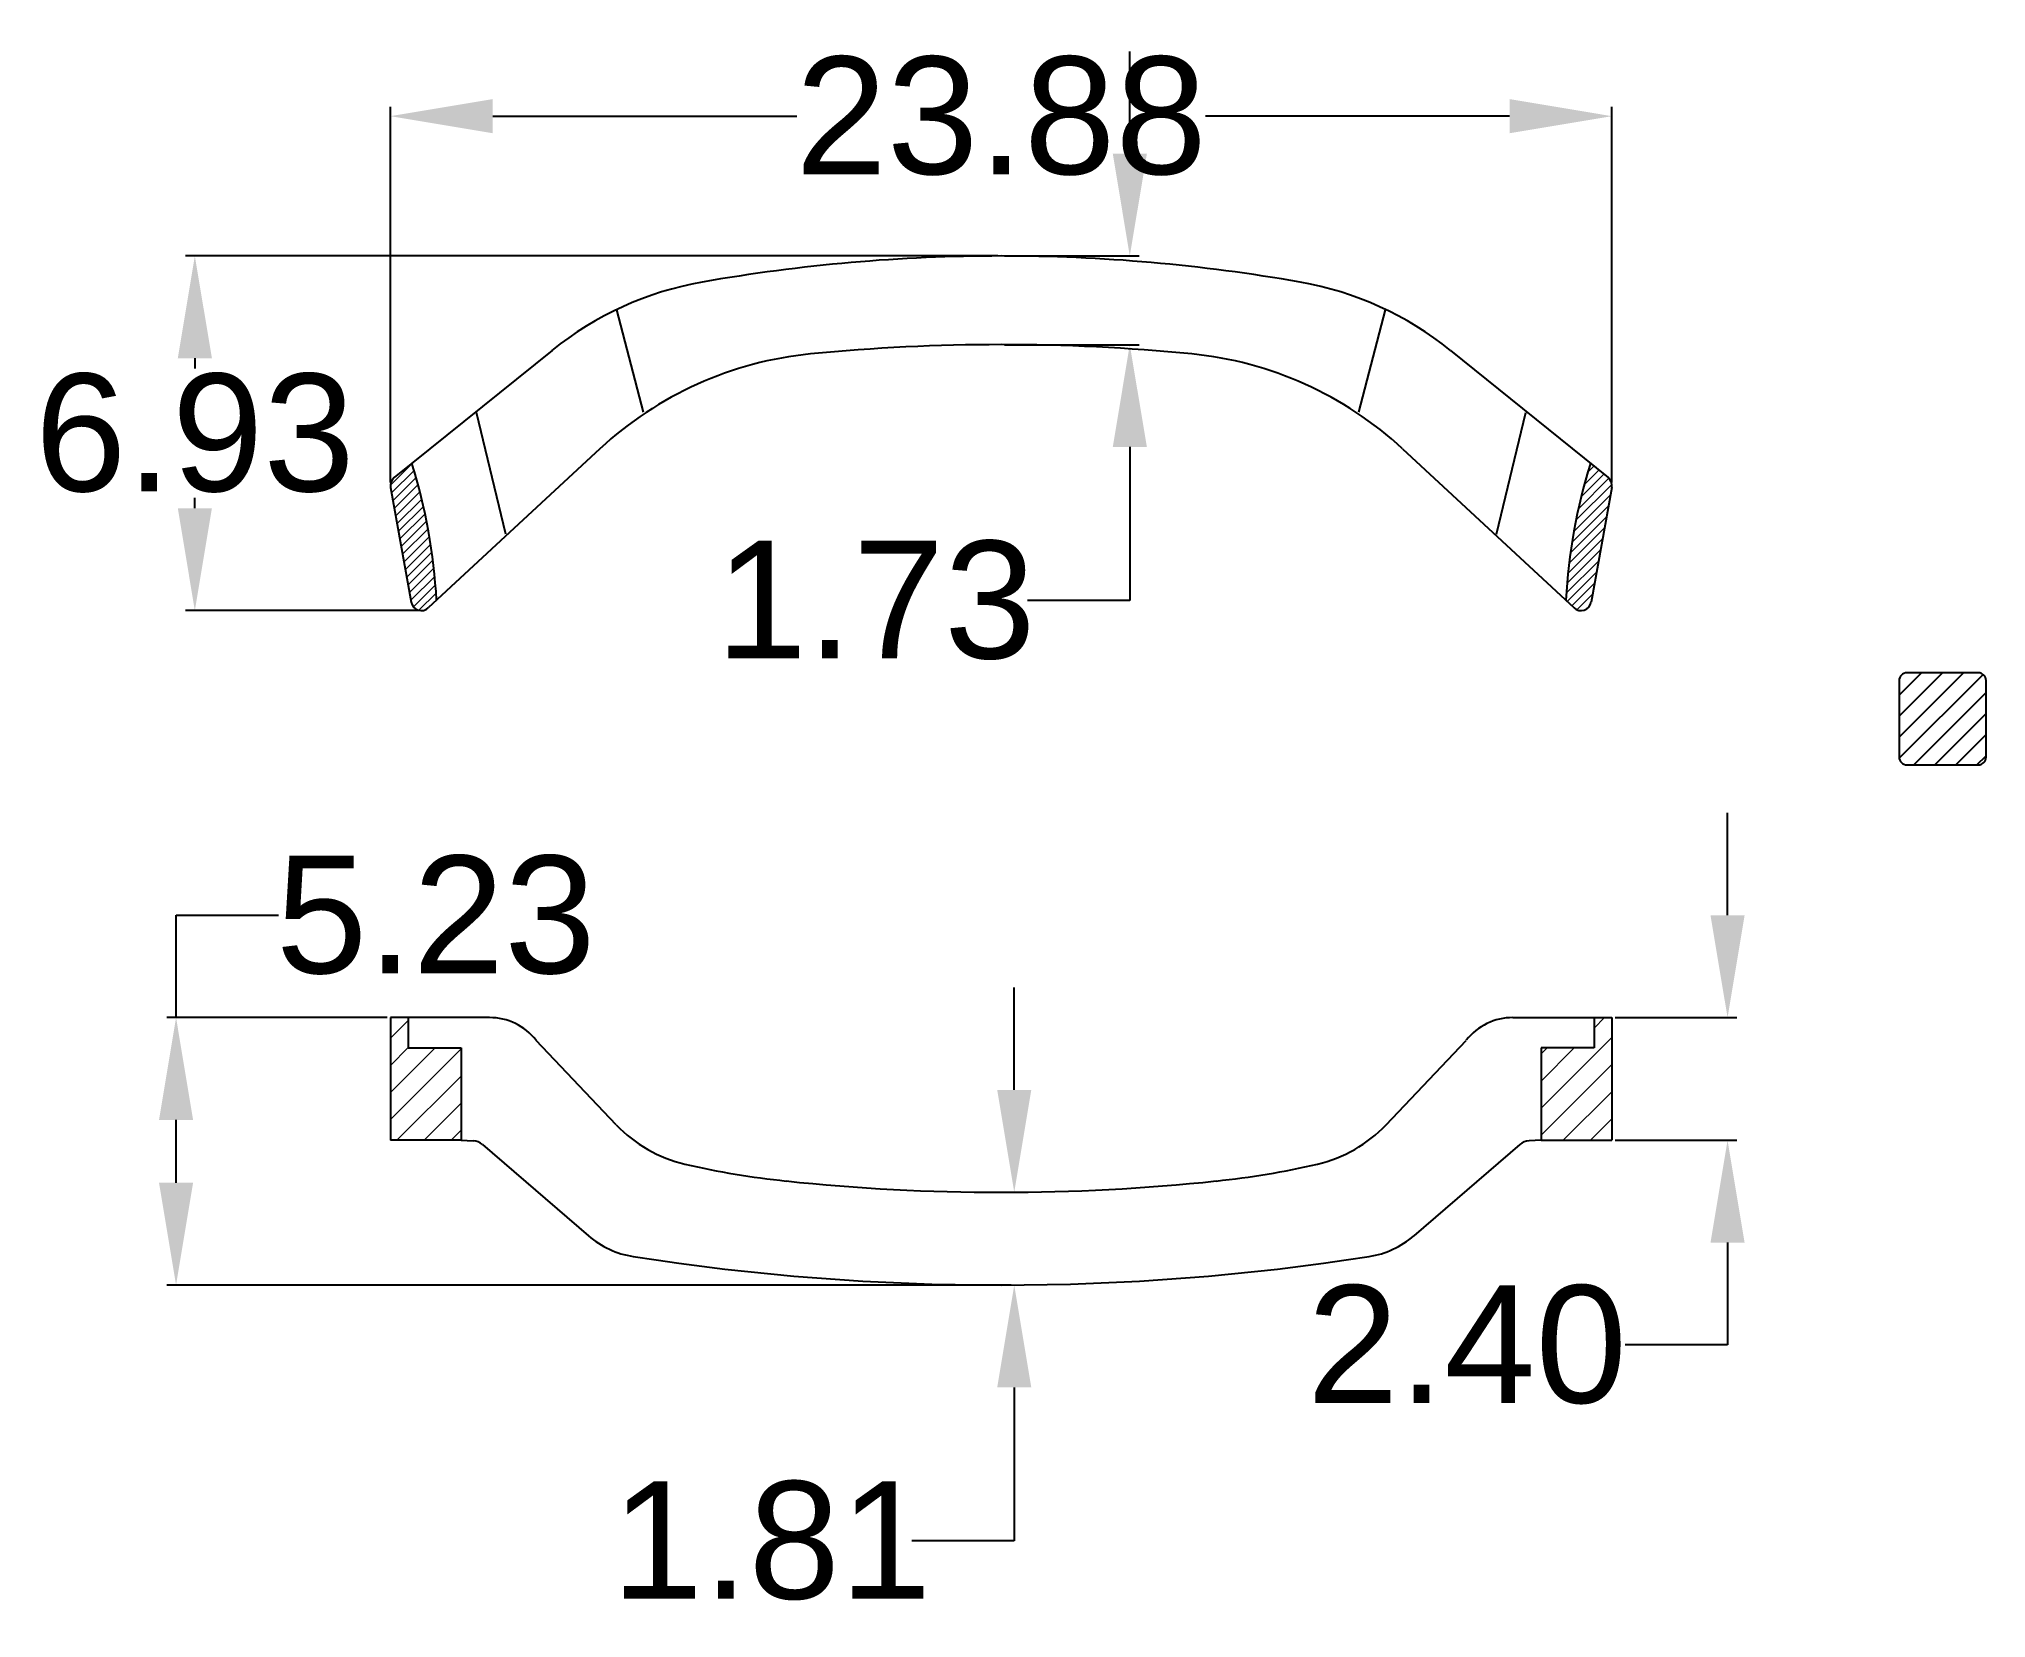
# Model space of a CAD drawing. Header units: millimetres. Extents: x 3035.1 to 3073.1, y 1283.1 to 1313.9.
import ezdxf

# ---------------------------------------------------------------- set-up
doc = ezdxf.new("R2010")
doc.units = ezdxf.units.MM
doc.linetypes.add('PHANTOM2', pattern=[1.25, 0.625, -0.125, 0.125, -0.125, 0.125, -0.125])
doc.layers.add('Section Line', color=6, linetype='PHANTOM2')
doc.styles.get("Standard").update_dxf_attribs({"font": 'arial.ttf'})
doc.dimstyles.new('Standard$0', dxfattribs={"dimtxt": 2.3, "dimasz": 2, "dimexe": 1, "dimexo": 1, "dimgap": 1, "dimtad": 0, "dimtih": 1, "dimtoh": 1, "dimdec": 1, "dimzin": 0, "dimdsep": 46, "dimtxsty": 'Standard', "dimcen": 0, "dimclrd": 4, "dimclre": 4, "dimclrt": 4, "dimadec": 1, "dimazin": 0, "dimtfac": 1, "dimtdec": 1, "dimtofl": 0, "dimtmove": 0, "dimatfit": 0, "dimfxl": 1, "dimtolj": 1, "dimtzin": 0, "dimarcsym": 0})
pattern_1 = [(45, (879.383, 2179.33841), (-0.0883883476, 0.0883883476), [])]
pattern_2 = [(45, (455.41553, 1894.64087), (-0.265165043, 0.265165043), [])]

# ---------------------------------------------------------------- blocks, each defined once
blk = doc.blocks.new('*D8')
at = {"color": 0, "lineweight": -2, "transparency": 16777216}
for p, q in [((3041.932, 1305.271), (3041.932, 1312.609)), ((3065.812, 1305.271), (3065.812, 1312.609)), ((3043.932, 1312.429), (3049.88, 1312.429)), ((3063.812, 1312.429), (3057.865, 1312.429))]:
    blk.add_line(p, q, dxfattribs=at)
at = {"color": 0, "transparency": 16777216}
for points in [[(3043.932, 1312.763), (3043.932, 1312.096), (3041.932, 1312.429)], [(3063.812, 1312.763), (3063.812, 1312.096), (3065.812, 1312.429)]]:
    blk.add_solid(points, dxfattribs=at)
at = {"layer": 'Defpoints', "color": 0, "transparency": 16777216}
for p in [(3041.932, 1312.429), (3041.932, 1305.209), (3065.812, 1305.208)]:
    blk.add_point(p, dxfattribs=at)
at = {"color": 0, "lineweight": 9, "transparency": 16777216, "insert": (3053.872, 1312.429), "char_height": 2.3, "attachment_point": 5}
blk.add_mtext('\\A1;23.88', dxfattribs=at)
blk = doc.blocks.new('*D9')
at = {"color": 0, "lineweight": -2, "transparency": 16777216}
for p, q in [((3056.387, 1311.696), (3056.387, 1313.696)), ((3053.935, 1309.696), (3056.567, 1309.696)), ((3053.935, 1307.962), (3056.567, 1307.962)), ((3056.387, 1305.962), (3056.387, 1302.962)), ((3056.387, 1302.962), (3054.387, 1302.962))]:
    blk.add_line(p, q, dxfattribs=at)
at = {"color": 0, "transparency": 16777216}
for points in [[(3056.054, 1311.696), (3056.721, 1311.696), (3056.387, 1309.696)], [(3056.054, 1305.962), (3056.721, 1305.962), (3056.387, 1307.962)]]:
    blk.add_solid(points, dxfattribs=at)
at = {"layer": 'Defpoints', "color": 0, "transparency": 16777216}
for p in [(3053.872, 1309.696), (3053.872, 1307.962), (3056.387, 1307.962)]:
    blk.add_point(p, dxfattribs=at)
at = {"color": 0, "lineweight": 9, "transparency": 16777216, "insert": (3051.418, 1302.962), "char_height": 2.3, "attachment_point": 5}
blk.add_mtext('\\A1;1.73', dxfattribs=at)
blk = doc.blocks.new('*D10')
at = {"color": 0, "lineweight": -2, "transparency": 16777216}
for p, q in [((3054.128, 1293.393), (3054.128, 1295.393)), ((3054.181, 1291.393), (3054.308, 1291.393)), ((3054.066, 1289.579), (3053.948, 1289.579)), ((3054.128, 1287.579), (3054.128, 1284.579)), ((3054.128, 1284.579), (3052.128, 1284.579))]:
    blk.add_line(p, q, dxfattribs=at)
at = {"color": 0, "transparency": 16777216}
for points in [[(3053.795, 1293.393), (3054.461, 1293.393), (3054.128, 1291.393)], [(3053.795, 1287.579), (3054.461, 1287.579), (3054.128, 1289.579)]]:
    blk.add_solid(points, dxfattribs=at)
at = {"layer": 'Defpoints', "color": 0, "transparency": 16777216}
for p in [(3054.118, 1291.393), (3054.128, 1289.579), (3054.128, 1289.579)]:
    blk.add_point(p, dxfattribs=at)
at = {"color": 0, "lineweight": 9, "transparency": 16777216, "insert": (3049.381, 1284.579), "char_height": 2.3, "attachment_point": 5}
blk.add_mtext('\\A1;1.81', dxfattribs=at)
blk = doc.blocks.new('*D11')
at = {"color": 0, "lineweight": -2, "transparency": 16777216}
for p, q in [((3068.074, 1296.808), (3068.074, 1298.808)), ((3065.875, 1294.808), (3068.254, 1294.808)), ((3065.875, 1292.409), (3068.254, 1292.409)), ((3068.074, 1290.409), (3068.074, 1288.409)), ((3068.074, 1288.409), (3066.074, 1288.409))]:
    blk.add_line(p, q, dxfattribs=at)
at = {"color": 0, "transparency": 16777216}
for points in [[(3067.74, 1296.808), (3068.407, 1296.808), (3068.074, 1294.808)], [(3067.74, 1290.409), (3068.407, 1290.409), (3068.074, 1292.409)]]:
    blk.add_solid(points, dxfattribs=at)
at = {"layer": 'Defpoints', "color": 0, "transparency": 16777216}
for p in [(3065.812, 1294.808), (3065.812, 1292.409), (3068.074, 1292.409)]:
    blk.add_point(p, dxfattribs=at)
at = {"color": 0, "lineweight": 9, "transparency": 16777216, "insert": (3062.981, 1288.409), "char_height": 2.3, "attachment_point": 5}
blk.add_mtext('\\A1;2.40', dxfattribs=at)
blk = doc.blocks.new('*D12')
at = {"color": 0, "lineweight": -2, "transparency": 16777216}
for p, q in [((3037.741, 1294.808), (3037.741, 1296.808)), ((3037.741, 1296.808), (3039.741, 1296.808)), ((3041.87, 1294.808), (3037.561, 1294.808)), ((3037.741, 1291.579), (3037.741, 1292.808)), ((3054.066, 1289.579), (3037.561, 1289.579))]:
    blk.add_line(p, q, dxfattribs=at)
at = {"color": 0, "transparency": 16777216}
for points in [[(3037.408, 1292.808), (3038.074, 1292.808), (3037.741, 1294.808)], [(3037.408, 1291.579), (3038.074, 1291.579), (3037.741, 1289.579)]]:
    blk.add_solid(points, dxfattribs=at)
at = {"layer": 'Defpoints', "color": 0, "transparency": 16777216}
for p in [(3037.741, 1294.808), (3041.932, 1294.808), (3054.128, 1289.579)]:
    blk.add_point(p, dxfattribs=at)
at = {"color": 0, "lineweight": 9, "transparency": 16777216, "insert": (3042.818, 1296.808), "char_height": 2.3, "attachment_point": 5}
blk.add_mtext('\\A1;5.23', dxfattribs=at)
blk = doc.blocks.new('*D13')
at = {"color": 0, "lineweight": -2, "transparency": 16777216}
for p, q in [((3053.81, 1309.696), (3037.928, 1309.696)), ((3038.108, 1307.696), (3038.108, 1307.495)), ((3038.108, 1304.764), (3038.108, 1304.965)), ((3042.474, 1302.764), (3037.928, 1302.764))]:
    blk.add_line(p, q, dxfattribs=at)
at = {"color": 0, "transparency": 16777216}
for points in [[(3037.775, 1307.696), (3038.442, 1307.696), (3038.108, 1309.696)], [(3037.775, 1304.764), (3038.442, 1304.764), (3038.108, 1302.764)]]:
    blk.add_solid(points, dxfattribs=at)
at = {"layer": 'Defpoints', "color": 0, "transparency": 16777216}
for p in [(3053.872, 1309.696), (3038.108, 1302.764), (3042.536, 1302.764)]:
    blk.add_point(p, dxfattribs=at)
at = {"color": 0, "lineweight": 9, "transparency": 16777216, "insert": (3038.108, 1306.23), "char_height": 2.3, "attachment_point": 5}
blk.add_mtext('\\A1;6.93', dxfattribs=at)

msp = doc.modelspace()

# ---------------------------------------------------------------- hatches: boundary and pattern name
at = {"lineweight": 9}
h = msp.add_hatch(dxfattribs=at)
h.set_pattern_fill('ANSI31', color=1, style=0)
h.set_pattern_definition(pattern_1)
h.paths.add_polyline_path([(3042.353, 1305.643), (3042.007, 1305.364, 0.274091), (3041.936, 1305.173), (3042.339, 1302.928, 0.592884), (3042.672, 1302.817), (3042.834, 1302.967, 0.06064)])
h = msp.add_hatch(dxfattribs=at)
h.set_pattern_fill('ANSI31', color=1, style=0)
h.set_pattern_definition(pattern_1)
h.paths.add_polyline_path([(3065.392, 1305.643), (3065.738, 1305.364, -0.274091), (3065.809, 1305.173), (3065.405, 1302.928, -0.592884), (3065.073, 1302.817), (3064.911, 1302.967, -0.06064)])
h = msp.add_hatch(dxfattribs=at)
h.set_pattern_fill('ANSI31', color=1, scale=3, style=0)
h.set_pattern_definition(pattern_2)
h.paths.add_polyline_path([(3041.932, 1294.808), (3042.279, 1294.808), (3042.28, 1294.215), (3043.315, 1294.215), (3043.315, 1292.409), (3041.932, 1292.409)])
h = msp.add_hatch(dxfattribs=at)
h.set_pattern_fill('ANSI31', color=1, scale=3, style=0)
h.set_pattern_definition(pattern_2)
h.paths.add_polyline_path([(3065.812, 1294.808), (3065.466, 1294.808), (3065.465, 1294.215), (3064.43, 1294.215), (3064.43, 1292.409), (3065.812, 1292.409)])
at = {"layer": 'Section Line', "linetype": 'Continuous', "ltscale": 2}
h = msp.add_hatch(dxfattribs=at)
h.set_pattern_fill('ANSI31', color=256, scale=2.331)
h.set_pattern_definition([(45, (2225.32403, 1481.05275), (-0.20603324, 0.20603324), [])])
h.paths.add_polyline_path([(3072.978, 1299.749, 0.414214), (3073.128, 1299.899), (3073.128, 1301.397, 0.414214), (3072.978, 1301.547), (3071.579, 1301.547, 0.414214), (3071.429, 1301.397), (3071.429, 1299.899, 0.414214), (3071.579, 1299.749)])

# ---------------------------------------------------------------- linework, layer by layer
for p, q in [((3045.091, 1307.851), (3042.007, 1305.364)), ((3062.654, 1307.851), (3065.738, 1305.364)), ((3046.026, 1305.928), (3042.672, 1302.817)), ((3061.719, 1305.928), (3065.073, 1302.817)), ((3041.936, 1305.173), (3042.339, 1302.928)), ((3065.809, 1305.173), (3065.405, 1302.928)), ((3043.868, 1294.808), (3041.932, 1294.808)), ((3041.932, 1294.808), (3041.932, 1292.409)), ((3042.279, 1294.808), (3042.28, 1294.215)), ((3063.877, 1294.808), (3065.812, 1294.808)), ((3065.466, 1294.808), (3065.465, 1294.215)), ((3065.812, 1294.808), (3065.812, 1292.409)), ((3046.346, 1292.712), (3044.784, 1294.36)), ((3061.399, 1292.712), (3062.961, 1294.36)), ((3042.28, 1294.215), (3043.315, 1294.215)), ((3043.315, 1294.215), (3043.315, 1292.409)), ((3065.465, 1294.215), (3064.43, 1294.215)), ((3064.43, 1294.215), (3064.43, 1292.409)), ((3043.315, 1292.409), (3041.932, 1292.409)), ((3043.315, 1292.409), (3043.552, 1292.398)), ((3064.43, 1292.409), (3064.193, 1292.398)), ((3064.43, 1292.409), (3065.812, 1292.409)), ((3043.734, 1292.325), (3045.804, 1290.541)), ((3064.01, 1292.325), (3061.94, 1290.541))]:
    msp.add_line(p, q)
for points in [[(3046.881, 1306.642), (3046.358, 1308.643)], [(3060.864, 1306.642), (3061.386, 1308.643)], [(3044.191, 1304.255), (3043.616, 1306.636)], [(3063.554, 1304.255), (3064.129, 1306.636)]]:
    msp.add_lwpolyline(points)
msp.add_lwpolyline([(3071.579, 1301.547, 0.414214), (3071.429, 1301.397), (3071.429, 1299.899, 0.414214), (3071.579, 1299.749), (3072.978, 1299.749, 0.414214), (3073.128, 1299.899), (3073.128, 1301.397, 0.414214), (3072.978, 1301.547)], format="xyb", close=True)
for centre, radius, start, end in [((3053.872, 1276.034), 33.662, 90, 100.0015), ((3053.872, 1276.034), 33.662, 79.9985, 90), ((3049.149, 1302.818), 6.465, 100.0015, 128.8831), ((3058.596, 1302.818), 6.465, 51.1169, 79.9985), ((3050.835, 1300.742), 7.072, 95.5803, 132.8412), ((3053.872, 1269.652), 38.311, 89.9999, 95.5804), ((3053.872, 1269.652), 38.311, 84.4196, 90.0001), ((3056.91, 1300.742), 7.072, 47.1588, 84.4197), ((3042.132, 1305.208), 0.2, 128.8831, 190.1945), ((3031.602, 1302.329), 11.25, 3.2492, 17.1299), ((3076.143, 1302.329), 11.25, 162.8701, 176.7508), ((3065.612, 1305.208), 0.2, 349.8055, 51.1169), ((3065.612, 1305.208), 0.2, 349.8055, 51.1169), ((3042.536, 1302.964), 0.2, 190.1945, 312.8466), ((3065.209, 1302.964), 0.2, 227.1534, 349.8055), ((3043.868, 1293.648), 1.16, 38.1736, 89.9999), ((3063.877, 1293.648), 1.16, 90.0001, 141.8264), ((3043.539, 1292.098), 0.3, 49.2331, 87.4418), ((3048.292, 1294.556), 2.68, 223.4608, 256.9995), ((3059.453, 1294.556), 2.68, 283.0005, 316.5392), ((3064.206, 1292.098), 0.3, 92.5582, 130.7669), ((3051.385, 1307.952), 16.429, 256.9992, 263.9992), ((3056.36, 1307.952), 16.429, 276.0008, 283.0008), ((3053.872, 1331.619), 40.226, 263.9992, 276.0008), ((3046.948, 1291.867), 1.751, 229.2278, 261.1157), ((3060.797, 1291.867), 1.751, 278.8843, 310.7722), ((3053.872, 1336.166), 46.588, 261.1157, 278.8843)]:
    msp.add_arc(centre, radius, start, end)

# ---------------------------------------------------------------- dimensions: what is measured, and where the dimension line sits
at = {"color": 3, "lineweight": 9}
dim = msp.add_linear_dim(base=(3041.932, 1312.429), p1=(3065.812, 1305.208), p2=(3041.932, 1305.209), dimstyle='Standard$0', override={"dimexe": 0.18, "dimexo": 0.0625, "dimgap": 0.09, "dimdec": 2, "dimcen": 0.09, "dimclrd": 0, "dimclre": 0, "dimclrt": 0, "dimtdec": 2, "dimatfit": 3, "dimfxl": 1.25}, dxfattribs=at)
dim.commit()
dim.dimension.update_dxf_attribs({"geometry": '*D8', "text_midpoint": (3053.872, 1312.429)})
for base, p1, p2, picture, middle in [((3056.387, 1307.962), (3053.872, 1309.696), (3053.872, 1307.962), '*D9', (3051.418, 1302.962)), ((3037.741, 1294.808), (3054.128, 1289.579), (3041.932, 1294.808), '*D12', (3042.818, 1296.808)), ((3054.128, 1289.579), (3054.118, 1291.393), (3054.128, 1289.579), '*D10', (3049.381, 1284.579))]:
    dim = msp.add_linear_dim(base=base, p1=p1, p2=p2, angle=90, dimstyle='Standard$0', override={"dimexe": 0.18, "dimexo": 0.0625, "dimgap": 0.09, "dimdec": 2, "dimcen": 0.09, "dimclrd": 0, "dimclre": 0, "dimclrt": 0, "dimtdec": 2, "dimatfit": 3, "dimfxl": 1.25}, dxfattribs=at)
    dim.commit()
    dim.dimension.update_dxf_attribs({"geometry": picture, "text_midpoint": middle, "dimtype": 160})
for base, p1, p2, picture, middle in [((3038.108, 1302.764), (3053.872, 1309.696), (3042.536, 1302.764), '*D13', (3038.108, 1306.23)), ((3068.074, 1292.409), (3065.812, 1294.808), (3065.812, 1292.409), '*D11', (3062.981, 1288.409))]:
    dim = msp.add_linear_dim(base=base, p1=p1, p2=p2, angle=90, dimstyle='Standard$0', override={"dimexe": 0.18, "dimexo": 0.0625, "dimgap": 0.09, "dimdec": 2, "dimcen": 0.09, "dimclrd": 0, "dimclre": 0, "dimclrt": 0, "dimtdec": 2, "dimatfit": 3, "dimfxl": 1.25}, dxfattribs=at)
    dim.commit()
    dim.dimension.update_dxf_attribs({"geometry": picture, "text_midpoint": middle})

doc.saveas('drawing.dxf')
